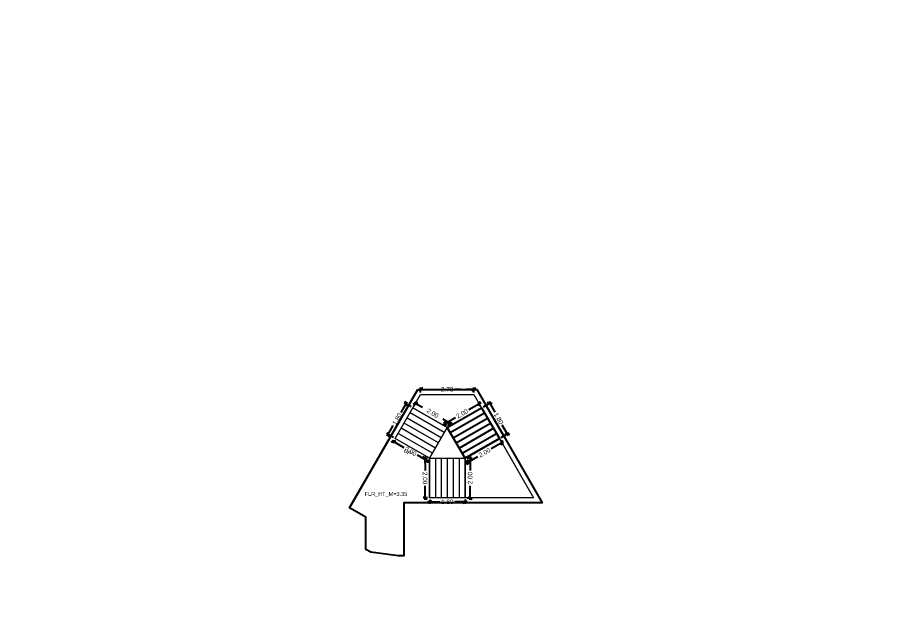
# Model space of a CAD drawing. Header units: metres. Extents: x 256329 to 886268, y -249371 to 355.
# Drawn here: x 287414.03 to 287458.25, y -700.45 to -670.81 of the extents above; entities that cross this region are included whole.
import ezdxf

# ---------------------------------------------------------------- set-up
doc = ezdxf.new("R2010")
doc.units = ezdxf.units.M
doc.header["$MEASUREMENT"] = 0
doc.header["$PDMODE"] = 35
doc.linetypes.add('CONTINOUS', pattern=[0])
doc.linetypes.add('DASHED', pattern=[0.75, 0.5, -0.25])
doc.layers.get('0').update_dxf_attribs({"lineweight": 18})
doc.layers.get('Defpoints').update_dxf_attribs({"lineweight": 20})
doc.layers.add('A_TEXT', color=4, linetype='Continuous', lineweight=0, transparency=0.3)
doc.layers.add('BLK_2_FLR_7_STAIR_4', color=7, linetype='Continuous', plot=False)
doc.layers.add('BLK_2_FLR_7_STAIR_4_FLIGHT_2', color=7, linetype='Continuous', plot=False)
for name, color, linetype, lineweight in [('BLK_2_FLR_7_STAIR_4_FLIGHT_1', 7, 'Continuous', 0), ('BLK_2_FLR_7_STAIR_4_FLIGHT_3', 7, 'Continuous', 0), ('BLK_2_FLR_7_STAIR_4_LANDING_1', 1, 'DASHED', 9), ('BLK_2_FLR_7_STAIR_4_LANDING_2', 7, 'Continuous', 0)]:
    doc.layers.add(name, color=color, linetype=linetype, lineweight=lineweight)
doc.styles.add('Arial', font='arial.ttf')
doc.styles.get("Standard").update_dxf_attribs({"font": 'arial.ttf'})
doc.dimstyles.new('METRIC DIM', dxfattribs={"dimtxt": 0.23, "dimasz": 0.18, "dimexe": 0.1, "dimexo": 0.1, "dimgap": 0.09, "dimtad": 0, "dimzin": 0, "dimdsep": 46, "dimtxsty": 'Standard', "dimblk": 'OBLIQUE', "dimcen": 0, "dimdle": 0.1, "dimclrd": 147, "dimclre": 147, "dimclrt": 7, "dimadec": 0, "dimazin": 0, "dimtfac": 1, "dimtofl": 0, "dimtmove": 0, "dimatfit": 2, "dimfxl": 0.125, "dimtolj": 1, "dimtzin": 0, "dimarcsym": 0})

# ---------------------------------------------------------------- blocks, each defined once
blk = doc.blocks.new('_Oblique')
at = {"color": 0, "linetype": 'ByBlock', "lineweight": -2}
blk.add_line((-0.5, -0.5), (0.5, 0.5), dxfattribs=at)
blk = doc.blocks.new('*D1855')
at = {"layer": 'BLK_2_FLR_7_STAIR_4_FLIGHT_2', "color": 147, "lineweight": -2, "transparency": 16777216}
for p, q in [((287437.569064, -690.494744), (287437.978187, -690.259651)), ((287437.84166, -690.222769), (287438.151807, -690.762505)), ((287438.838115, -691.956862), (287438.527969, -691.417125)), ((287438.465874, -692.055427), (287438.874997, -691.820334))]:
    blk.add_line(p, q, dxfattribs=at)
at = {"layer": 'Defpoints', "color": 0, "linetype": 'CONTINOUS', "transparency": 16777216}
for p in [(287437.482359, -690.544567, 0.042641), (287438.788293, -691.870157), (287438.379169, -692.10525, 0.042641)]:
    blk.add_point(p, dxfattribs=at)
at = {"layer": 'BLK_2_FLR_7_STAIR_4_FLIGHT_2', "color": 147, "linetype": 'CONTINOUS', "lineweight": -2, "transparency": 16777216, "xscale": 0.18, "yscale": 0.18, "zscale": 0.18}
for p, rotation in [((287437.891483, -690.309474), 119.882813), ((287438.788293, -691.870157), 299.882813)]:
    blk.add_blockref('_Oblique', p, dxfattribs=dict(at, rotation=rotation))
at = {"layer": 'BLK_2_FLR_7_STAIR_4_FLIGHT_2', "color": 7, "linetype": 'CONTINOUS', "transparency": 16777216, "insert": (287438.339888, -691.089815), "char_height": 0.23, "attachment_point": 5, "rotation": 299.8828126}
blk.add_mtext('\\A1;1.80', dxfattribs=at)
blk = doc.blocks.new('*D1856')
at = {"layer": 'BLK_2_FLR_7_STAIR_4_LANDING_1', "color": 147, "lineweight": -2, "transparency": 16777216}
for p, q in [((287434.053554, -690.27238), (287434.66948, -690.626524)), ((287434.062954, -690.456652), (287434.190092, -690.235535)), ((287435.962096, -691.36975), (287435.34617, -691.015606)), ((287435.798113, -691.454331), (287435.92525, -691.233213))]:
    blk.add_line(p, q, dxfattribs=at)
at = {"layer": 'Defpoints', "color": 0, "linetype": 'CONTINOUS', "transparency": 16777216}
for p in [(287434.013108, -690.543344, 0.042641), (287435.748267, -691.541022, 0.042641), (287435.875405, -691.319904)]:
    blk.add_point(p, dxfattribs=at)
at = {"layer": 'BLK_2_FLR_7_STAIR_4_LANDING_1', "color": 147, "linetype": 'CONTINOUS', "lineweight": -2, "transparency": 16777216, "xscale": 0.18, "yscale": 0.18, "zscale": 0.18}
for p, rotation in [((287434.140246, -690.322226), 150.102044), ((287435.875405, -691.319904), 330.102044)]:
    blk.add_blockref('_Oblique', p, dxfattribs=dict(at, rotation=rotation))
at = {"layer": 'BLK_2_FLR_7_STAIR_4_LANDING_1', "color": 7, "linetype": 'CONTINOUS', "transparency": 16777216, "insert": (287435.007825, -690.821065), "char_height": 0.23, "attachment_point": 5, "rotation": 330.1020442}
blk.add_mtext('\\A1;2.00', dxfattribs=at)
blk = doc.blocks.new('*D1857')
at = {"layer": 'BLK_2_FLR_7_STAIR_4_FLIGHT_2', "color": 147, "lineweight": -2, "transparency": 16777216}
for p, q in [((287437.453726, -690.294025), (287436.838371, -690.647624)), ((287437.432537, -690.457862), (287437.317198, -690.257143)), ((287435.546224, -691.390126), (287436.161578, -691.036527)), ((287435.698444, -691.454317), (287435.583106, -691.253599))]:
    blk.add_line(p, q, dxfattribs=at)
at = {"layer": 'Defpoints', "color": 0, "linetype": 'CONTINOUS', "transparency": 16777216}
for p in [(287437.367021, -690.343848), (287437.482359, -690.544567, 0.042641), (287435.748267, -691.541022, 0.042641)]:
    blk.add_point(p, dxfattribs=at)
at = {"layer": 'BLK_2_FLR_7_STAIR_4_FLIGHT_2', "color": 147, "linetype": 'CONTINOUS', "lineweight": -2, "transparency": 16777216, "xscale": 0.18, "yscale": 0.18, "zscale": 0.18}
for p, rotation in [((287437.367021, -690.343848), 29.88281300000001), ((287435.632928, -691.340303), 209.882813)]:
    blk.add_blockref('_Oblique', p, dxfattribs=dict(at, rotation=rotation))
at = {"layer": 'BLK_2_FLR_7_STAIR_4_FLIGHT_2', "color": 7, "linetype": 'CONTINOUS', "transparency": 16777216, "insert": (287436.499975, -690.842076), "char_height": 0.23, "attachment_point": 5, "rotation": 29.8828126}
blk.add_mtext('\\A1;2.00', dxfattribs=at)
blk = doc.blocks.new('*D1858')
at = {"layer": 'BLK_2_FLR_7_STAIR_4_FLIGHT_3', "color": 147, "lineweight": -2, "transparency": 16777216}
for p, q in [((287434.745078, -693.102153), (287434.517798, -693.10317)), ((287434.61735, -693.002724), (287434.620527, -693.71254)), ((287434.627199, -695.202921), (287434.624021, -694.493105)), ((287434.754031, -695.102352), (287434.526752, -695.103369))]:
    blk.add_line(p, q, dxfattribs=at)
at = {"layer": 'Defpoints', "color": 0, "linetype": 'CONTINOUS', "transparency": 16777216}
for p in [(287434.845077, -693.101705, 0.042641), (287434.626751, -695.102922), (287434.85403, -695.101904, 0.042641)]:
    blk.add_point(p, dxfattribs=at)
at = {"layer": 'BLK_2_FLR_7_STAIR_4_FLIGHT_3', "color": 147, "linetype": 'CONTINOUS', "lineweight": -2, "transparency": 16777216, "xscale": 0.18, "yscale": 0.18, "zscale": 0.18}
for p, rotation in [((287434.617797, -693.102723), 90.256477), ((287434.626751, -695.102922), 270.256477)]:
    blk.add_blockref('_Oblique', p, dxfattribs=dict(at, rotation=rotation))
at = {"layer": 'BLK_2_FLR_7_STAIR_4_FLIGHT_3', "color": 7, "linetype": 'CONTINOUS', "transparency": 16777216, "insert": (287434.622274, -694.102822), "char_height": 0.23, "attachment_point": 5, "rotation": 270.2564771}
blk.add_mtext('\\A1;2.00', dxfattribs=at)
blk = doc.blocks.new('*D1859')
at = {"layer": 'BLK_2_FLR_7_STAIR_4_FLIGHT_1', "color": 147, "lineweight": -2, "transparency": 16777216}
for p, q in [((287432.943145, -692.197318), (287433.557559, -692.551895)), ((287433.063419, -692.188972), (287432.979774, -692.333914)), ((287434.848043, -693.296631), (287434.233629, -692.942054)), ((287434.795093, -693.188317), (287434.711447, -693.333259))]:
    blk.add_line(p, q, dxfattribs=at)
at = {"layer": 'Defpoints', "color": 0, "linetype": 'CONTINOUS', "transparency": 16777216}
for p in [(287433.029757, -692.247302), (287433.113403, -692.10236, 0.042641), (287434.845077, -693.101705, 0.042641)]:
    blk.add_point(p, dxfattribs=at)
at = {"layer": 'BLK_2_FLR_7_STAIR_4_FLIGHT_1', "color": 147, "linetype": 'CONTINOUS', "lineweight": -2, "transparency": 16777216, "xscale": 0.18, "yscale": 0.18, "zscale": 0.18}
for p, rotation in [((287433.029757, -692.247302), 150.01084), ((287434.761431, -693.246647), 330.01084)]:
    blk.add_blockref('_Oblique', p, dxfattribs=dict(at, rotation=rotation))
at = {"layer": 'BLK_2_FLR_7_STAIR_4_FLIGHT_1', "color": 7, "linetype": 'CONTINOUS', "transparency": 16777216, "insert": (287433.895594, -692.746974), "char_height": 0.23, "attachment_point": 5, "rotation": 330.0108404}
blk.add_mtext('\\A1;2.00', dxfattribs=at)
blk = doc.blocks.new('*D1860')
at = {"layer": 'BLK_2_FLR_7_STAIR_4_LANDING_2', "color": 147, "lineweight": -2, "transparency": 16777216}
for p, q in [((287438.585468, -692.263553), (287437.970114, -692.617152)), ((287438.428992, -692.191955), (287438.548586, -692.40008)), ((287436.677967, -693.359654), (287437.293321, -693.006055)), ((287436.694899, -693.18841), (287436.814494, -693.396536))]:
    blk.add_line(p, q, dxfattribs=at)
at = {"layer": 'Defpoints', "color": 0, "linetype": 'CONTINOUS', "transparency": 16777216}
for p in [(287438.379169, -692.10525, 0.042641), (287438.498764, -692.313376), (287436.645077, -693.101705, 0.042641)]:
    blk.add_point(p, dxfattribs=at)
at = {"layer": 'BLK_2_FLR_7_STAIR_4_LANDING_2', "color": 147, "linetype": 'CONTINOUS', "lineweight": -2, "transparency": 16777216, "xscale": 0.18, "yscale": 0.18, "zscale": 0.18}
for p, rotation in [((287438.498764, -692.313376), 29.88281300000001), ((287436.764671, -693.309831), 209.882813)]:
    blk.add_blockref('_Oblique', p, dxfattribs=dict(at, rotation=rotation))
at = {"layer": 'BLK_2_FLR_7_STAIR_4_LANDING_2', "color": 7, "linetype": 'CONTINOUS', "transparency": 16777216, "insert": (287437.631717, -692.811603), "char_height": 0.23, "attachment_point": 5, "rotation": 29.8828126}
blk.add_mtext('\\A1;2.00', dxfattribs=at)
blk = doc.blocks.new('*D1861')
at = {"layer": 'BLK_2_FLR_7_STAIR_4_LANDING_2', "color": 147, "lineweight": -2, "transparency": 16777216}
for p, q in [((287436.745077, -693.101705), (287437.000727, -693.101705)), ((287436.900727, -693.001705), (287436.900727, -693.711419)), ((287436.900727, -695.201705), (287436.900727, -694.491992)), ((287436.745077, -695.101705), (287437.000727, -695.101705))]:
    blk.add_line(p, q, dxfattribs=at)
at = {"layer": 'Defpoints', "color": 0, "linetype": 'CONTINOUS', "transparency": 16777216}
for p in [(287436.645077, -693.101705, 0.042641), (287436.645077, -695.101705, 0.042641), (287436.900727, -695.101705)]:
    blk.add_point(p, dxfattribs=at)
at = {"layer": 'BLK_2_FLR_7_STAIR_4_LANDING_2', "color": 147, "linetype": 'CONTINOUS', "lineweight": -2, "transparency": 16777216, "xscale": 0.18, "yscale": 0.18, "zscale": 0.18}
for p, rotation in [((287436.900727, -693.101705), 90), ((287436.900727, -695.101705), 270)]:
    blk.add_blockref('_Oblique', p, dxfattribs=dict(at, rotation=rotation))
at = {"layer": 'BLK_2_FLR_7_STAIR_4_LANDING_2', "color": 7, "linetype": 'CONTINOUS', "transparency": 16777216, "insert": (287436.900727, -694.101705), "char_height": 0.23, "attachment_point": 5, "rotation": 90}
blk.add_mtext('\\A1;2.00', dxfattribs=at)
blk = doc.blocks.new('*D1862')
at = {"layer": 'BLK_2_FLR_7_STAIR_4_FLIGHT_1', "color": 147, "lineweight": -2, "transparency": 16777216}
for p, q in [((287433.707162, -690.251326), (287433.396014, -690.790486)), ((287433.926496, -690.49336), (287433.570567, -690.287954)), ((287432.70749, -691.983566), (287433.018638, -691.444406)), ((287433.026791, -692.052376), (287432.670862, -691.84697))]:
    blk.add_line(p, q, dxfattribs=at)
at = {"layer": 'Defpoints', "color": 0, "linetype": 'CONTINOUS', "transparency": 16777216}
for p in [(287434.013108, -690.543344, 0.042641), (287432.757474, -691.896954), (287433.113403, -692.10236, 0.042641)]:
    blk.add_point(p, dxfattribs=at)
at = {"layer": 'BLK_2_FLR_7_STAIR_4_FLIGHT_1', "color": 147, "linetype": 'CONTINOUS', "lineweight": -2, "transparency": 16777216, "xscale": 0.18, "yscale": 0.18, "zscale": 0.18}
for p, rotation in [((287433.657179, -690.337938), 60.01084000000001), ((287432.757474, -691.896954), 240.01084)]:
    blk.add_blockref('_Oblique', p, dxfattribs=dict(at, rotation=rotation))
at = {"layer": 'BLK_2_FLR_7_STAIR_4_FLIGHT_1', "color": 7, "linetype": 'CONTINOUS', "transparency": 16777216, "insert": (287433.207326, -691.117446), "char_height": 0.23, "attachment_point": 5, "rotation": 60.0108404}
blk.add_mtext('\\A1;1.80', dxfattribs=at)
blk = doc.blocks.new('*D1863')
at = {"layer": 'BLK_2_FLR_7_STAIR_4_FLIGHT_3', "color": 147, "lineweight": -2, "transparency": 16777216}
for p, q in [((287434.745077, -695.303054), (287435.367577, -695.303054)), ((287434.845077, -695.201705), (287434.845077, -695.403054)), ((287436.745077, -695.303054), (287436.122577, -695.303054)), ((287436.645077, -695.187907), (287436.645077, -695.403054))]:
    blk.add_line(p, q, dxfattribs=at)
at = {"layer": 'Defpoints', "color": 0, "linetype": 'CONTINOUS', "transparency": 16777216}
for p in [(287434.845077, -695.101705, 0.042641), (287436.645077, -695.087907, 0.042641), (287436.645077, -695.303054)]:
    blk.add_point(p, dxfattribs=at)
at = {"layer": 'BLK_2_FLR_7_STAIR_4_FLIGHT_3', "color": 147, "linetype": 'CONTINOUS', "lineweight": -2, "transparency": 16777216, "xscale": 0.18, "yscale": 0.18, "zscale": 0.18, "rotation": 180}
blk.add_blockref('_Oblique', (287434.845077, -695.303054), dxfattribs=at)
at = {"layer": 'BLK_2_FLR_7_STAIR_4_FLIGHT_3', "color": 147, "linetype": 'CONTINOUS', "lineweight": -2, "transparency": 16777216, "xscale": 0.18, "yscale": 0.18, "zscale": 0.18}
blk.add_blockref('_Oblique', (287436.645077, -695.303054), dxfattribs=at)
at = {"layer": 'BLK_2_FLR_7_STAIR_4_FLIGHT_3', "color": 7, "linetype": 'CONTINOUS', "transparency": 16777216, "insert": (287435.745077, -695.303054), "char_height": 0.23, "attachment_point": 5}
blk.add_mtext('\\A1;1.80', dxfattribs=at)
blk = doc.blocks.new('*D1864')
at = {"layer": 'BLK_2_FLR_7_STAIR_4_LANDING_1', "color": 147, "lineweight": -2, "transparency": 16777216}
for p, q in [((287434.296426, -689.617982), (287435.35561, -689.617982)), ((287434.396426, -689.780129), (287434.396426, -689.517982)), ((287437.195366, -689.617982), (287436.136183, -689.617982)), ((287437.095366, -689.780792), (287437.095366, -689.517982))]:
    blk.add_line(p, q, dxfattribs=at)
at = {"layer": 'Defpoints', "color": 0, "linetype": 'CONTINOUS', "transparency": 16777216}
for p in [(287437.095366, -689.617982), (287434.396426, -689.880129, 0.042641), (287437.095366, -689.880792, 0.042641)]:
    blk.add_point(p, dxfattribs=at)
at = {"layer": 'BLK_2_FLR_7_STAIR_4_LANDING_1', "color": 147, "linetype": 'CONTINOUS', "lineweight": -2, "transparency": 16777216, "xscale": 0.18, "yscale": 0.18, "zscale": 0.18, "rotation": 180}
blk.add_blockref('_Oblique', (287434.396426, -689.617982), dxfattribs=at)
at = {"layer": 'BLK_2_FLR_7_STAIR_4_LANDING_1', "color": 147, "linetype": 'CONTINOUS', "lineweight": -2, "transparency": 16777216, "xscale": 0.18, "yscale": 0.18, "zscale": 0.18}
blk.add_blockref('_Oblique', (287437.095366, -689.617982), dxfattribs=at)
at = {"layer": 'BLK_2_FLR_7_STAIR_4_LANDING_1', "color": 7, "linetype": 'CONTINOUS', "transparency": 16777216, "insert": (287435.745896, -689.617982), "char_height": 0.23, "attachment_point": 5}
blk.add_mtext('\\A1;2.70', dxfattribs=at)

msp = doc.modelspace()

# ---------------------------------------------------------------- linework, layer by layer
at = {"color": 5, "linetype": 'CONTINOUS'}
for p, q in [((287436.645077, -693.101705, 0.042641), (287435.748267, -691.541022, 0.042641)), ((287434.845077, -693.101705, 0.042641), (287436.645077, -693.101705, 0.042641))]:
    msp.add_line(p, q, dxfattribs=at)
at = {"color": 5, "linetype": 'CONTINOUS', "elevation": 0.042641}
msp.add_lwpolyline([(287434.845077, -693.101705), (287435.748267, -691.541022)], dxfattribs=at)
at = {"layer": 'BLK_2_FLR_7_STAIR_4', "color": 7, "linetype": 'CONTINOUS', "elevation": 0.042641}
msp.add_lwpolyline([(287434.250231, -689.626774), (287437.240925, -689.627509), (287437.701602, -690.417666), (287438.598671, -691.978801), (287440.549481, -695.356687), (287433.557079, -695.353661), (287433.556409, -698.030253), (287433.267117, -698.03018), (287431.881935, -697.852615), (287431.628602, -697.706404), (287431.628914, -696.083463), (287430.797949, -695.603253)], close=True, dxfattribs=at)
at = {"layer": 'BLK_2_FLR_7_STAIR_4_FLIGHT_1', "color": 3, "linetype": 'CONTINOUS'}
for p, q in [((287435.748267, -691.541022, 0.042641), (287434.013108, -690.543344, 0.042641)), ((287435.44488, -692.062361, 0.042641), (287433.713206, -691.063016, 0.042641)), ((287435.594831, -691.802525, 0.042641), (287433.863157, -690.80318, 0.042641)), ((287435.144978, -692.582033, 0.042641), (287433.413305, -691.582688, 0.042641)), ((287435.294929, -692.322197, 0.042641), (287433.563255, -691.322852, 0.042641)), ((287434.995028, -692.841869, 0.042641), (287433.263354, -691.842524, 0.042641)), ((287434.845077, -693.101705, 0.042641), (287433.113403, -692.10236, 0.042641))]:
    msp.add_line(p, q, dxfattribs=at)
at = {"layer": 'BLK_2_FLR_7_STAIR_4_FLIGHT_1', "ltscale": 0.05, "elevation": 0.042641}
msp.add_lwpolyline([(287435.748267, -691.541022), (287434.845077, -693.101705), (287433.113403, -692.10236), (287434.013108, -690.543344), (287435.748267, -691.541022)], dxfattribs=at)
at = {"layer": 'BLK_2_FLR_7_STAIR_4_FLIGHT_2', "color": 3, "linetype": 'CONTINOUS'}
for p, q in [((287435.748267, -691.541022, 0.042641), (287437.482359, -690.544567, 0.042641)), ((287435.897735, -691.801136, 0.042641), (287437.631828, -690.804681, 0.042641)), ((287436.047203, -692.06125, 0.042641), (287437.781296, -691.064795, 0.042641)), ((287436.196672, -692.321364, 0.042641), (287437.930764, -691.324908, 0.042641)), ((287436.34614, -692.581478, 0.042641), (287438.080233, -691.585022, 0.042641)), ((287436.495608, -692.841591, 0.042641), (287438.229701, -691.845136, 0.042641)), ((287436.645077, -693.101705, 0.042641), (287438.379169, -692.10525, 0.042641))]:
    msp.add_line(p, q, dxfattribs=at)
at = {"layer": 'BLK_2_FLR_7_STAIR_4_FLIGHT_2', "color": 7, "linetype": 'CONTINOUS', "elevation": 0.042641}
msp.add_lwpolyline([(287437.482359, -690.544567), (287438.379169, -692.10525), (287436.645077, -693.101705), (287435.748267, -691.541022), (287437.482359, -690.544567)], dxfattribs=at)
at = {"layer": 'BLK_2_FLR_7_STAIR_4_FLIGHT_3', "color": 3, "linetype": 'CONTINOUS'}
for p, q in [((287434.845077, -693.101705, 0.042641), (287434.845077, -695.101705, 0.042641)), ((287435.145077, -693.101705, 0.042641), (287435.145077, -695.101705, 0.042641)), ((287435.445077, -693.101705, 0.042641), (287435.445077, -695.101705, 0.042641)), ((287435.745077, -693.101705, 0.042641), (287435.745077, -695.101705, 0.042641)), ((287436.045077, -693.101705, 0.042641), (287436.045077, -695.101705, 0.042641)), ((287436.345077, -693.101705, 0.042641), (287436.345077, -695.101705, 0.042641)), ((287436.645077, -693.101705, 0.042641), (287436.645077, -695.101705, 0.042641))]:
    msp.add_line(p, q, dxfattribs=at)
at = {"layer": 'BLK_2_FLR_7_STAIR_4_FLIGHT_3', "color": 7, "linetype": 'CONTINOUS', "elevation": 0.042641}
msp.add_lwpolyline([(287434.845077, -693.101705), (287436.645077, -693.101705), (287436.645077, -695.101705), (287434.845077, -695.101705)], close=True, dxfattribs=at)
at = {"layer": 'BLK_2_FLR_7_STAIR_4_LANDING_1', "color": 7, "linetype": 'CONTINOUS', "elevation": 0.042641}
msp.add_lwpolyline([(287434.396426, -689.880129), (287437.095366, -689.880792), (287437.482359, -690.544567), (287435.748267, -691.541022), (287434.013108, -690.543344), (287434.396426, -689.880129)], dxfattribs=at)
at = {"layer": 'BLK_2_FLR_7_STAIR_4_LANDING_2', "ltscale": 0.05, "elevation": 0.042641}
msp.add_lwpolyline([(287436.645077, -693.101705), (287438.379169, -692.10525), (287440.110111, -695.102428), (287436.645077, -695.102428), (287436.645077, -693.101705)], dxfattribs=at)

# ---------------------------------------------------------------- texts
at = {"layer": 'A_TEXT', "lineweight": 0, "insert": (287434.581027, -693.347734, 0.042641), "char_height": 0.2, "width": 2.485498, "attachment_point": 9, "rotation": 331.8720228, "style": 'Arial'}
msp.add_mtext('\\pxi2.2673,qc;UP', dxfattribs=at)
at = {"layer": 'BLK_2_FLR_7_STAIR_4', "color": 7, "linetype": 'CONTINOUS', "insert": (287431.572918, -694.803704), "char_height": 0.2, "attachment_point": 1}
msp.add_mtext_dynamic_manual_height_columns('FLR_HT_M=3.35', width=2.272281, gutter_width=0.405, heights=[0.300679], dxfattribs=at)

# ---------------------------------------------------------------- dimensions: what is measured, and where the dimension line sits
at = {"layer": 'BLK_2_FLR_7_STAIR_4_FLIGHT_1', "color": 1, "linetype": 'CONTINOUS'}
dim = msp.add_aligned_dim(p1=(287434.013108, -690.543344, 0.042641), p2=(287433.113403, -692.10236, 0.042641), distance=-0.410947, dimstyle='METRIC DIM', override={"dimfxl": 0.18}, dxfattribs=at)
dim.commit()
dim.dimension.update_dxf_attribs({"geometry": '*D1862', "text_midpoint": (287433.207326, -691.117446)})
at = {"layer": 'BLK_2_FLR_7_STAIR_4_FLIGHT_1', "color": 2, "linetype": 'CONTINOUS'}
dim = msp.add_aligned_dim(p1=(287434.845077, -693.101705, 0.042641), p2=(287433.113403, -692.10236, 0.042641), distance=0.167346, dimstyle='METRIC DIM', override={"dimfxl": 0.18}, dxfattribs=at)
dim.commit()
dim.dimension.update_dxf_attribs({"geometry": '*D1859', "text_midpoint": (287433.895594, -692.746974)})
at = {"layer": 'BLK_2_FLR_7_STAIR_4_FLIGHT_2', "color": 2, "linetype": 'CONTINOUS'}
dim = msp.add_aligned_dim(p1=(287435.748267, -691.541022, 0.042641), p2=(287437.482359, -690.544567, 0.042641), distance=0.231497, dimstyle='METRIC DIM', override={"dimfxl": 0.18}, dxfattribs=at)
dim.commit()
dim.dimension.update_dxf_attribs({"geometry": '*D1857', "text_midpoint": (287436.499975, -690.842076)})
at = {"layer": 'BLK_2_FLR_7_STAIR_4_FLIGHT_2', "color": 1, "linetype": 'CONTINOUS'}
dim = msp.add_aligned_dim(p1=(287437.482359, -690.544567, 0.042641), p2=(287438.379169, -692.10525, 0.042641), distance=0.471859, dimstyle='METRIC DIM', override={"dimfxl": 0.18}, dxfattribs=at)
dim.commit()
dim.dimension.update_dxf_attribs({"geometry": '*D1855', "text_midpoint": (287438.339888, -691.089815)})
at = {"layer": 'BLK_2_FLR_7_STAIR_4_FLIGHT_3', "color": 2, "linetype": 'CONTINOUS'}
dim = msp.add_aligned_dim(p1=(287434.845077, -693.101705, 0.042641), p2=(287434.85403, -695.101904, 0.042641), distance=-0.227281, dimstyle='METRIC DIM', override={"dimfxl": 0.18}, dxfattribs=at)
dim.commit()
dim.dimension.update_dxf_attribs({"geometry": '*D1858', "text_midpoint": (287434.622274, -694.102822)})
at = {"layer": 'BLK_2_FLR_7_STAIR_4_FLIGHT_3', "color": 1, "linetype": 'CONTINOUS'}
dim = msp.add_linear_dim(base=(287436.645077, -695.303054), p1=(287434.845077, -695.101705, 0.042641), p2=(287436.645077, -695.087907, 0.042641), dimstyle='METRIC DIM', override={"dimfxl": 0.18}, dxfattribs=at)
dim.commit()
dim.dimension.update_dxf_attribs({"geometry": '*D1863', "text_midpoint": (287435.745077, -695.303054)})
at = {"layer": 'BLK_2_FLR_7_STAIR_4_LANDING_1', "color": 1, "linetype": 'CONTINOUS'}
dim = msp.add_linear_dim(base=(287437.095366, -689.617982), p1=(287434.396426, -689.880129, 0.042641), p2=(287437.095366, -689.880792, 0.042641), dimstyle='METRIC DIM', override={"dimfxl": 0.18}, dxfattribs=at)
dim.commit()
dim.dimension.update_dxf_attribs({"geometry": '*D1864', "text_midpoint": (287435.745896, -689.617982)})
at = {"layer": 'BLK_2_FLR_7_STAIR_4_LANDING_1', "color": 2, "linetype": 'CONTINOUS'}
dim = msp.add_aligned_dim(p1=(287434.013108, -690.543344, 0.042641), p2=(287435.748267, -691.541022, 0.042641), distance=0.255063, dimstyle='METRIC DIM', override={"dimfxl": 0.18}, dxfattribs=at)
dim.commit()
dim.dimension.update_dxf_attribs({"geometry": '*D1856', "text_midpoint": (287435.007825, -690.821065)})
at = {"layer": 'BLK_2_FLR_7_STAIR_4_LANDING_2', "color": 1, "linetype": 'CONTINOUS'}
dim = msp.add_aligned_dim(p1=(287436.645077, -693.101705, 0.042641), p2=(287438.379169, -692.10525, 0.042641), distance=-0.24004, dimstyle='METRIC DIM', override={"dimfxl": 0.18}, dxfattribs=at)
dim.commit()
dim.dimension.update_dxf_attribs({"geometry": '*D1860', "text_midpoint": (287437.631717, -692.811603)})
at = {"layer": 'BLK_2_FLR_7_STAIR_4_LANDING_2', "color": 2, "linetype": 'CONTINOUS'}
dim = msp.add_aligned_dim(p1=(287436.645077, -693.101705, 0.042641), p2=(287436.645077, -695.101705, 0.042641), distance=0.25565, dimstyle='METRIC DIM', override={"dimfxl": 0.18}, dxfattribs=at)
dim.commit()
dim.dimension.update_dxf_attribs({"geometry": '*D1861', "text_midpoint": (287436.900727, -694.101705)})

doc.saveas('drawing.dxf')
